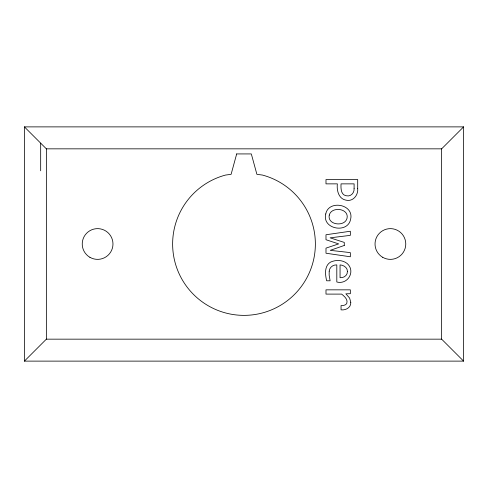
<?xml version="1.0" encoding="UTF-8"?>
<svg xmlns="http://www.w3.org/2000/svg" width="488" height="488" viewBox="0 0 488 488"><rect width="100%" height="100%" fill="white"/><g stroke="black" fill="none" stroke-linecap="round" stroke-linejoin="round"><path stroke-width="0.73" d="M24.4 361.12L46.36 339.16L441.64 339.16L463.6 361.12L463.6 126.88L24.4 126.88L24.4 361.12L463.6 361.12M24.4 126.88L46.36 148.84L441.64 148.84L463.6 126.88M441.64 148.84L441.64 339.16M46.36 148.84L46.36 339.16M40.675 143.155L40.675 170.8M329.193 271.157L329.156 275.14L330.114 280.789L326.643 280.789C325.191 274.61 324.142 265.783 330.657 262.062C335.811 259.707 342.411 259.854 347.005 263.386C355.941 270.999 347.962 284.949 336.805 282.003L336.805 264.905C333.09 264.63 329.485 267.345 329.193 271.157M325.758 213.957C321.824 229.171 347.798 233.923 350.573 219.411C354.501 204.185 328.552 199.452 325.758 213.957M350.78 302.304C351.214 307.562 345.681 310.472 341.051 309.849L341.051 305.579L343.814 305.384L345.699 304.646L346.779 303.408C348.206 299.437 344.315 296.338 341.637 294.105L325.99 294.105L325.99 289.841L350.341 289.841L350.341 293.697L345.858 293.819L349.615 298.076L350.78 302.304M329.26 215.123C327.125 225.163 344.931 227.158 347.047 218.234C349.164 208.199 331.395 206.223 329.26 215.123M347.407 271.358C347.688 275.336 343.784 278.075 340.057 277.709L340.057 264.905C343.558 265.088 347.48 267.503 347.407 271.358M357.692 188.478C358.46 195.029 353.007 201.916 346.059 200.178C338.611 198.921 336.561 190.308 337.367 183.866L325.99 183.866L325.99 179.547L357.692 179.547L357.692 188.478M354.099 188.283C354.605 192.754 350.768 196.987 346.205 195.743C340.728 194.864 340.819 188.118 341.051 183.866L354.099 183.866L354.099 188.283M236.68 153.927L231.105 174.326L225.529 175.064A71.37 71.37 0 0 0 185.538 284.937A71.37 71.37 0 0 0 302.462 284.937A71.37 71.37 0 0 0 262.471 175.064L256.895 174.326L251.32 153.927L236.68 153.927M344.278 245.452L330.26 250.35L350.341 252.607L350.341 256.779L325.99 253.235L325.99 248.118L338.654 243.896L325.99 239.73L325.99 234.752L350.341 231.239L350.341 235.362L330.114 237.833L344.278 242.42L344.278 245.452M382.714 257.31A15.372 15.372 0 0 0 405.772 244A15.372 15.372 0 0 0 382.714 230.69A15.372 15.372 0 0 0 382.714 257.31M89.914 257.31A15.372 15.372 0 0 0 112.972 244A15.372 15.372 0 0 0 89.914 230.69A15.372 15.372 0 0 0 89.914 257.31"/></g></svg>
